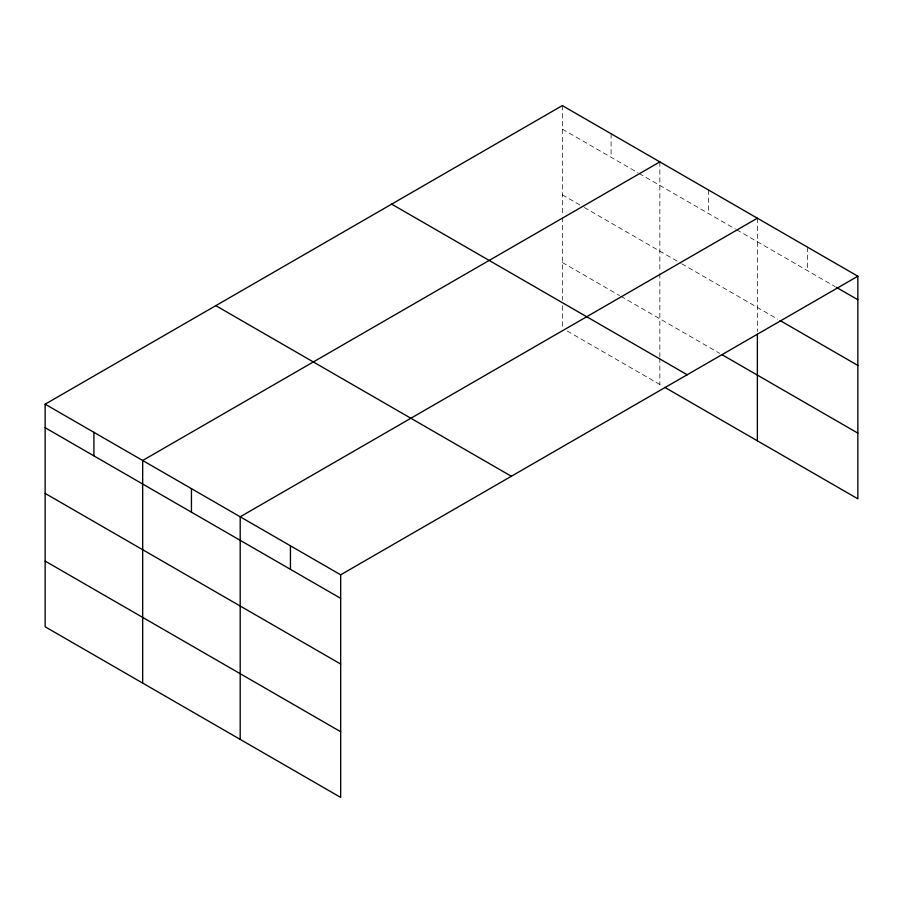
<?xml version="1.0" encoding="UTF-8"?>
<svg xmlns="http://www.w3.org/2000/svg" width="903" height="903" viewBox="0 0 903 903"><rect width="100%" height="100%" fill="white"/><g stroke="black" fill="none" stroke-linecap="round" stroke-linejoin="round"><path stroke-width="0.68" stroke-dasharray="4.51 3.39" d="M562.332 129.129L637.913 172.766M639.132 173.466L735.426 229.069M736.645 229.768L835.128 286.623M562.332 194.822L583.056 206.787M584.275 207.487L680.569 263.089M681.788 263.789L777.709 319.165M562.332 262.502L619.627 295.586M620.846 296.286L719.578 353.299M567.208 331.017L662.283 385.908M807.609 247.208L807.609 270.742M757.369 218.199L757.369 331.401M708.607 190.048L708.607 213.582M659.845 161.897L659.845 272.277M659.845 273.688L659.845 356.55M659.845 357.949L659.845 384.497M611.094 133.746L611.094 157.28M562.332 105.595L562.332 215.975M562.332 217.386L562.332 300.248M562.332 305.835L562.332 328.195"/><path stroke-width="1.35" d="M857.85 276.216L562.332 105.595L45.15 404.183L45.15 626.784L340.668 797.405L340.668 574.805L857.85 276.216L857.85 498.817L664.721 387.319M659.845 161.897L142.674 460.485L142.674 683.086M757.369 218.199L240.198 516.798L240.198 739.399M836.325 287.312L857.85 299.751M780.102 320.554L857.85 365.433M722.016 354.698L857.85 433.124M391.654 204.134L687.183 374.745M215.817 305.654L511.346 476.265M45.15 404.183L340.668 574.805M45.15 427.717L340.668 598.339M45.15 493.41L340.668 664.032M45.15 561.09L340.668 731.712M757.369 334.223L757.369 440.811M290.439 545.796L290.439 569.33M191.436 488.636L191.436 512.17M93.912 432.334L93.912 455.868"/></g></svg>
